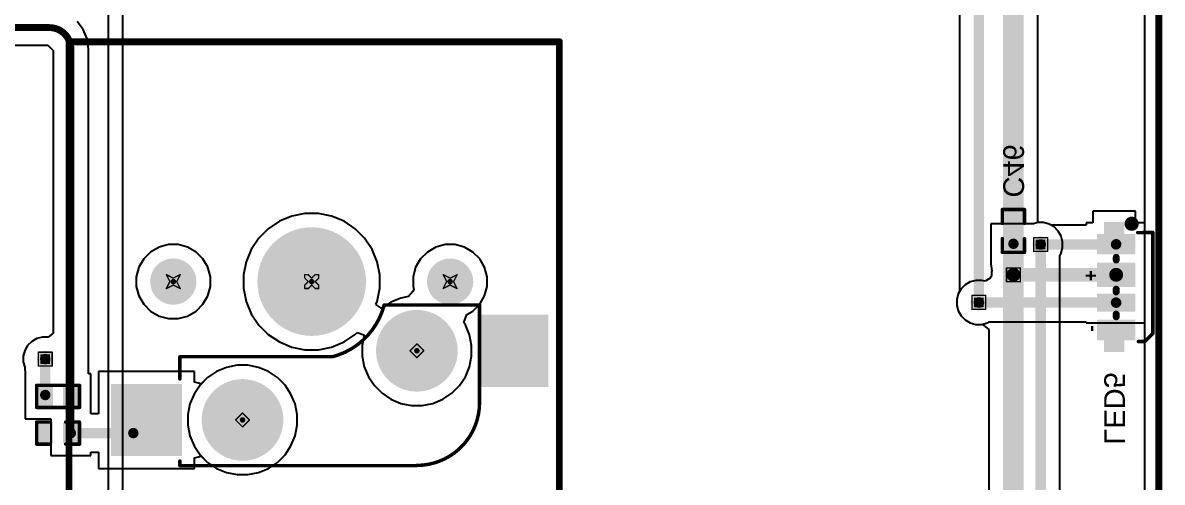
# Model space of a CAD drawing. Header units: inches. Extents: x 0 to 386, y 0 to 148.
# Drawn here: x 212.3 to 254.13, y 33.27 to 50.14 of the extents above; entities that cross this region are included whole.
import ezdxf

# ---------------------------------------------------------------- set-up
doc = ezdxf.new("R2010")
doc.units = ezdxf.units.IN
for name, color, linetype in [('Board outline', 216, 'Continuous'), ('Bottom Layer', 5, 'Continuous'), ('Bottom Overlay', 54, 'Continuous'), ('Bottom Paste', 16, 'Continuous'), ('Bottom Solder', 6, 'Continuous'), ('Drill Drawing', 1, 'Continuous'), ('Pad Holes', 156, 'Continuous'), ('Top Layer', 1, 'Continuous'), ('Top Overlay', 2, 'Continuous'), ('Top Solder', 216, 'Continuous'), ('Via Holes', 16, 'Continuous')]:
    doc.layers.add(name, color=color, linetype=linetype)
doc.styles.add('Arial', font='', dxfattribs={"height": 0.2})
doc.styles.add('Arial_Bold', font='', dxfattribs={"height": 0.2})
doc.styles.get('Arial').set_extended_font_data('Arial')
doc.styles.get('Arial_Bold').set_extended_font_data('Arial', bold=True)

# ---------------------------------------------------------------- blocks, each defined once
blk = doc.blocks.new('SK6812SIDE_A_B_2')
at = {"layer": 'Bottom Layer'}
for points in [[(-1.85, 0.638), (-1.3, 0.638), (-1.3, -0.562), (-1.85, -0.562)], [(-0.8, 0.638), (-0.1, 0.638), (-0.1, -0.562), (-0.8, -0.562)], [(0.35, 0.638), (0.8, 0.638), (0.8, -0.562), (0.35, -0.562)], [(1.85, -0.562), (1.3, -0.562), (1.3, 0.638), (1.85, 0.638)], [(-2.285, 0.237), (-1.835, 0.237), (-1.835, -0.313), (-2.285, -0.313)], [(2.285, -0.313), (1.835, -0.313), (1.835, 0.237), (2.285, 0.237)]]:
    blk.add_hatch(color=5, dxfattribs=at).paths.add_polyline_path(points)
at = {"layer": 'Bottom Paste'}
for points in [[(-1.85, 0.638), (-1.3, 0.638), (-1.3, -0.562), (-1.85, -0.562)], [(-0.8, 0.638), (-0.1, 0.638), (-0.1, -0.562), (-0.8, -0.562)], [(0.35, 0.638), (0.8, 0.638), (0.8, -0.562), (0.35, -0.562)], [(1.85, -0.562), (1.3, -0.562), (1.3, 0.638), (1.85, 0.638)], [(-2.285, 0.237), (-1.835, 0.237), (-1.835, -0.313), (-2.285, -0.313)], [(2.285, -0.313), (1.835, -0.313), (1.835, 0.237), (2.285, 0.237)]]:
    blk.add_hatch(color=16, dxfattribs=at).paths.add_polyline_path(points)
at = {"layer": 'Bottom Solder'}
for points in [[(-1.952, 0.739), (-1.198, 0.739), (-1.198, -0.664), (-1.952, -0.664)], [(-0.902, 0.739), (0.002, 0.739), (0.002, -0.664), (-0.902, -0.664)], [(0.248, 0.739), (0.902, 0.739), (0.902, -0.664), (0.248, -0.664)], [(1.952, -0.664), (1.198, -0.664), (1.198, 0.739), (1.952, 0.739)], [(-2.387, 0.339), (-1.733, 0.339), (-1.733, -0.414), (-2.387, -0.414)], [(2.387, -0.414), (1.733, -0.414), (1.733, 0.339), (2.387, 0.339)]]:
    blk.add_hatch(color=6, dxfattribs=at).paths.add_polyline_path(points)
at = {"layer": 'Bottom Overlay'}
for points, const_width in [([(1.704, 1.383), (-2.006, 1.383)], 0.127), ([(-2, 0.825), (-2.006, 1.383)], 0.127), ([(2, 1.088), (1.704, 1.383)], 0.127), ([(2, 0.85), (2, 1.092)], 0.127), ([(-0.994, 0.038), (-1.092, 0.038)], 0.254), ([(0.078, 0.038), (0.176, 0.038)], 0.254), ([(1.09, 0.038), (0.992, 0.038)], 0.254)]:
    blk.add_lwpolyline(points, dxfattribs=dict(at, const_width=const_width))
for points, const_width in [([(-2.038, 1.383, 1), (-1.975, 1.383, 1)], 0.0635), ([(-2.038, 1.383, 1), (-1.975, 1.383, 1)], 0.0635), ([(1.673, 1.383, 1), (1.736, 1.383, 1)], 0.0635), ([(1.673, 1.383, 1), (1.736, 1.383, 1)], 0.0635), ([(-2.193, 0.604, 1), (-2.46, 0.604, 1)], 0.254), ([(-2.032, 0.825, 1), (-1.968, 0.825, 1)], 0.0635), ([(1.968, 1.088, 1), (2.032, 1.088, 1)], 0.0635), ([(1.968, 0.85, 1), (2.032, 0.85, 1)], 0.0635), ([(1.968, 1.092, 1), (2.032, 1.092, 1)], 0.0635), ([(-2.524, 0.604, 1), (-2.397, 0.604, 1)], 0.127), ([(-2.256, 0.604, 1), (-2.129, 0.604, 1)], 0.127), ([(-1.156, 0.038, 1), (-1.029, 0.038, 1)], 0.127), ([(-1.057, 0.038, 1), (-0.93, 0.038, 1)], 0.127), ([(0.014, 0.038, 1), (0.141, 0.038, 1)], 0.127), ([(0.113, 0.038, 1), (0.24, 0.038, 1)], 0.127), ([(0.929, 0.038, 1), (1.056, 0.038, 1)], 0.127), ([(1.027, 0.038, 1), (1.154, 0.038, 1)], 0.127)]:
    blk.add_lwpolyline(points, format="xyb", close=True, dxfattribs=dict(at, const_width=const_width))
at = {"layer": 'Bottom Overlay', "style": 'Arial_Bold', "text_generation_flag": 2}
for s, p in [('+', (-0.624, -0.652)), ('-', (1.408, -0.652))]:
    blk.add_text(s, height=0.5, rotation=-180, dxfattribs=at).set_placement(p)
blk = doc.blocks.new('C___0402_B_3')
at = {"layer": 'Bottom Layer'}
for points in [[(-0.241, 0.318), (-0.241, -0.318), (-0.699, -0.318), (-0.699, 0.318)], [(0.699, 0.318), (0.699, -0.318), (0.241, -0.318), (0.241, 0.318)]]:
    blk.add_hatch(color=5, dxfattribs=at).paths.add_polyline_path(points)
at = {"layer": 'Bottom Paste'}
for points in [[(-0.241, 0.318), (-0.241, -0.318), (-0.699, -0.318), (-0.699, 0.318)], [(0.699, 0.318), (0.699, -0.318), (0.241, -0.318), (0.241, 0.318)]]:
    blk.add_hatch(color=16, dxfattribs=at).paths.add_polyline_path(points)
at = {"layer": 'Bottom Solder'}
for points in [[(-0.181, 0.377), (-0.181, -0.377), (-0.758, -0.377), (-0.758, 0.377)], [(0.758, 0.377), (0.758, -0.377), (0.181, -0.377), (0.181, 0.377)]]:
    blk.add_hatch(color=6, dxfattribs=at).paths.add_polyline_path(points)
at = {"layer": 'Bottom Overlay', "const_width": 0.127}
for points in [[(-0.787, 0.406), (-0.279, 0.406)], [(-0.787, -0.406), (-0.787, 0.406)], [(0.787, 0.406), (0.279, 0.406)], [(0.787, -0.406), (0.787, 0.406)], [(-0.279, -0.406), (-0.787, -0.406)], [(0.787, -0.406), (0.279, -0.406)]]:
    blk.add_lwpolyline(points, dxfattribs=at)
at = {"layer": 'Bottom Overlay', "const_width": 0.0635}
for points in [[(-0.819, 0.406, 1), (-0.756, 0.406, 1)], [(-0.819, 0.406, 1), (-0.756, 0.406, 1)], [(-0.311, 0.406, 1), (-0.248, 0.406, 1)], [(0.248, 0.406, 1), (0.311, 0.406, 1)], [(0.756, 0.406, 1), (0.819, 0.406, 1)], [(0.756, 0.406, 1), (0.819, 0.406, 1)], [(-0.819, -0.406, 1), (-0.756, -0.406, 1)], [(-0.819, -0.406, 1), (-0.756, -0.406, 1)], [(-0.311, -0.406, 1), (-0.248, -0.406, 1)], [(0.248, -0.406, 1), (0.311, -0.406, 1)], [(0.756, -0.406, 1), (0.819, -0.406, 1)], [(0.756, -0.406, 1), (0.819, -0.406, 1)]]:
    blk.add_lwpolyline(points, format="xyb", close=True, dxfattribs=at)
blk = doc.blocks.new('CPG151101S11_16_B_31')
at = {"layer": 'Bottom Layer'}
for points in [[(5.475, 3.815), (7.975, 3.815), (7.975, 1.265), (5.475, 1.265)], [(-7.975, 1.275), (-5.475, 1.275), (-5.475, -1.275), (-7.975, -1.275)]]:
    blk.add_hatch(color=5, dxfattribs=at).paths.add_polyline_path(points)
at = {"layer": 'Bottom Paste'}
for points in [[(5.475, 3.815), (7.975, 3.815), (7.975, 1.265), (5.475, 1.265)], [(-7.975, 1.275), (-5.475, 1.275), (-5.475, -1.275), (-7.975, -1.275)]]:
    blk.add_hatch(color=16, dxfattribs=at).paths.add_polyline_path(points)
at = {"layer": 'Bottom Solder'}
for points in [[(5.425, 3.865), (8.025, 3.865), (8.025, 1.215), (5.425, 1.215)], [(-8.025, 1.325), (-5.425, 1.325), (-5.425, -1.325), (-8.025, -1.325)]]:
    blk.add_hatch(color=6, dxfattribs=at).paths.add_polyline_path(points)
h = blk.add_hatch(color=6, dxfattribs=at)
edge = h.paths.add_edge_path()
edge.add_arc((3.2, 2.54), 0.102, 0, 360)
h = blk.add_hatch(color=6, dxfattribs=at)
edge = h.paths.add_edge_path()
edge.add_arc((-3.2, 0), 0.102, 0, 360)
h = blk.add_hatch(color=6, dxfattribs=at)
edge = h.paths.add_edge_path()
edge.add_arc((-4.42, -2.54), 0.102, 0, 360)
h = blk.add_hatch(color=6, dxfattribs=at)
edge = h.paths.add_edge_path()
edge.add_arc((0.66, -2.54), 0.102, 0, 360)
h = blk.add_hatch(color=6, dxfattribs=at)
edge = h.paths.add_edge_path()
edge.add_arc((5.74, -2.54), 0.102, 0, 360)
at = {"layer": 'Pad Holes'}
h = blk.add_hatch(color=7, dxfattribs=at)
edge = h.paths.add_edge_path()
edge.add_arc((3.2, 2.54), 1.5, 0, 360)
h = blk.add_hatch(color=7, dxfattribs=at)
edge = h.paths.add_edge_path()
edge.add_arc((-3.2, 0), 1.5, 0, 360)
h = blk.add_hatch(color=7, dxfattribs=at)
edge = h.paths.add_edge_path()
edge.add_arc((0.66, -2.54), 1.994, 0, 360)
h = blk.add_hatch(color=7, dxfattribs=at)
edge = h.paths.add_edge_path()
edge.add_arc((-4.42, -2.54), 0.851, 0, 360)
h = blk.add_hatch(color=7, dxfattribs=at)
edge = h.paths.add_edge_path()
edge.add_arc((5.74, -2.54), 0.851, 0, 360)
at = {"layer": 'Top Solder'}
h = blk.add_hatch(color=216, dxfattribs=at)
edge = h.paths.add_edge_path()
edge.add_arc((3.2, 2.54), 0.102, 0, 360)
h = blk.add_hatch(color=216, dxfattribs=at)
edge = h.paths.add_edge_path()
edge.add_arc((-3.2, 0), 0.102, 0, 360)
h = blk.add_hatch(color=216, dxfattribs=at)
edge = h.paths.add_edge_path()
edge.add_arc((-4.42, -2.54), 0.102, 0, 360)
h = blk.add_hatch(color=216, dxfattribs=at)
edge = h.paths.add_edge_path()
edge.add_arc((0.66, -2.54), 0.102, 0, 360)
h = blk.add_hatch(color=216, dxfattribs=at)
edge = h.paths.add_edge_path()
edge.add_arc((5.74, -2.54), 0.102, 0, 360)
at = {"layer": 'Bottom Overlay', "const_width": 0.127}
for points in [[(-5.5, 1.906, -0.414214), (-3.196, 4.21)], [(5.5, 4.22, -0.414214), (5.49, 4.21)], [(-2, -1.68, -0.271686), (-0.1, 0.22)]]:
    blk.add_lwpolyline(points, format="xyb", dxfattribs=at)
at = {"layer": 'Bottom Overlay', "const_width": 0.0635}
for points in [[(-3.228, 4.21, 1), (-3.165, 4.21, 1)], [(-3.218, 4.22, 1), (-3.155, 4.22, 1)], [(5.458, 4.21, 1), (5.522, 4.21, 1)], [(5.468, 4.22, 1), (5.532, 4.22, 1)], [(5.468, 4.22, 1), (5.532, 4.22, 1)], [(5.468, 4.22, 1), (5.532, 4.22, 1)], [(5.468, 4.046, 1), (5.532, 4.046, 1)], [(-5.532, 1.906, 1), (-5.468, 1.906, 1)], [(-5.532, 1.906, 1), (-5.468, 1.906, 1)], [(5.468, 1.034, 1), (5.532, 1.034, 1)], [(5.468, 0.47, 1), (5.532, 0.47, 1)], [(5.468, 0.47, 1), (5.532, 0.47, 1)], [(5.468, 0.47, 1), (5.532, 0.47, 1)], [(5.468, 0.47, 1), (5.532, 0.47, 1)], [(-0.132, 0.22, 1), (-0.068, 0.22, 1)], [(-0.132, 0.22, 1), (-0.068, 0.22, 1)], [(0.118, 0.22, 1), (0.182, 0.22, 1)], [(0.118, 0.22, 1), (0.182, 0.22, 1)], [(1.158, 0.22, 1), (1.222, 0.22, 1)], [(1.158, 0.22, 1), (1.222, 0.22, 1)], [(5.468, 0.22, 1), (5.532, 0.22, 1)], [(5.468, 0.22, 1), (5.532, 0.22, 1)], [(-5.532, -1.506, 1), (-5.468, -1.506, 1)], [(-5.532, -1.506, 1), (-5.468, -1.506, 1)], [(-5.532, -1.68, 1), (-5.468, -1.68, 1)], [(-5.532, -1.68, 1), (-5.468, -1.68, 1)], [(-2.032, -1.68, 1), (-1.968, -1.68, 1)], [(-2.032, -1.68, 1), (-1.968, -1.68, 1)]]:
    blk.add_lwpolyline(points, format="xyb", close=True, dxfattribs=at)
at = {"layer": 'Bottom Overlay', "const_width": 0.127}
for points in [[(5.5, 4.22), (-3.186, 4.22)], [(5.5, 4.22), (5.5, 4.046)], [(-5.5, 1.906), (-5.5, -1.506)], [(5.5, 1.034), (5.5, 0.47)], [(5.5, 0.47), (5.5, 0.47)], [(5.5, 0.47), (5.5, 0.22)], [(0.15, 0.22), (-0.1, 0.22)], [(1.19, 0.22), (0.15, 0.22)], [(5.5, 0.22), (1.19, 0.22)], [(-5.5, -1.506), (-5.5, -1.68)], [(-2, -1.68), (-5.5, -1.68)]]:
    blk.add_lwpolyline(points, dxfattribs=at)
blk = doc.blocks.new('R___0402_B_42')
at = {"layer": 'Bottom Layer'}
for points in [[(-0.241, 0.317), (-0.241, -0.318), (-0.699, -0.318), (-0.699, 0.317)], [(0.699, 0.317), (0.699, -0.318), (0.241, -0.318), (0.241, 0.317)]]:
    blk.add_hatch(color=5, dxfattribs=at).paths.add_polyline_path(points)
at = {"layer": 'Bottom Paste'}
for points in [[(-0.241, 0.317), (-0.241, -0.318), (-0.699, -0.318), (-0.699, 0.317)], [(0.699, 0.317), (0.699, -0.318), (0.241, -0.318), (0.241, 0.317)]]:
    blk.add_hatch(color=16, dxfattribs=at).paths.add_polyline_path(points)
at = {"layer": 'Bottom Solder'}
for points in [[(-0.186, 0.373), (-0.186, -0.373), (-0.754, -0.373), (-0.754, 0.373)], [(0.754, 0.373), (0.754, -0.373), (0.186, -0.373), (0.186, 0.373)]]:
    blk.add_hatch(color=6, dxfattribs=at).paths.add_polyline_path(points)
at = {"layer": 'Bottom Overlay'}
for points, const_width in [([(-0.787, 0.406), (0.787, 0.406)], 0.127), ([(-0.787, -0.406), (-0.787, 0.406)], 0.127), ([(-0.813, 0.432), (0.813, 0.432)], 0.00323), ([(0.787, -0.406), (0.787, 0.406)], 0.127), ([(-0.787, -0.406), (0.787, -0.406)], 0.127)]:
    blk.add_lwpolyline(points, dxfattribs=dict(at, const_width=const_width))
for points, const_width in [([(-0.819, 0.406, 1), (-0.756, 0.406, 1)], 0.0635), ([(-0.819, 0.406, 1), (-0.756, 0.406, 1)], 0.0635), ([(-0.814, 0.432, 1), (-0.812, 0.432, 1)], 0.00161), ([(0.756, 0.406, 1), (0.819, 0.406, 1)], 0.0635), ([(0.756, 0.406, 1), (0.819, 0.406, 1)], 0.0635), ([(0.812, 0.432, 1), (0.814, 0.432, 1)], 0.00161), ([(-0.819, -0.406, 1), (-0.756, -0.406, 1)], 0.0635), ([(-0.819, -0.406, 1), (-0.756, -0.406, 1)], 0.0635), ([(0.756, -0.406, 1), (0.819, -0.406, 1)], 0.0635), ([(0.756, -0.406, 1), (0.819, -0.406, 1)], 0.0635)]:
    blk.add_lwpolyline(points, format="xyb", close=True, dxfattribs=dict(at, const_width=const_width))
blk = doc.blocks.new('____0402_B_84')
at = {"layer": 'Bottom Layer'}
for points in [[(-0.241, 0.317), (-0.241, -0.318), (-0.699, -0.318), (-0.699, 0.317)], [(0.699, 0.317), (0.699, -0.318), (0.241, -0.318), (0.241, 0.317)]]:
    blk.add_hatch(color=5, dxfattribs=at).paths.add_polyline_path(points)
at = {"layer": 'Bottom Paste'}
for points in [[(-0.241, 0.317), (-0.241, -0.318), (-0.699, -0.318), (-0.699, 0.317)], [(0.699, 0.317), (0.699, -0.318), (0.241, -0.318), (0.241, 0.317)]]:
    blk.add_hatch(color=16, dxfattribs=at).paths.add_polyline_path(points)
at = {"layer": 'Bottom Solder'}
for points in [[(-0.181, 0.377), (-0.181, -0.377), (-0.758, -0.377), (-0.758, 0.377)], [(0.758, 0.377), (0.758, -0.377), (0.181, -0.377), (0.181, 0.377)]]:
    blk.add_hatch(color=6, dxfattribs=at).paths.add_polyline_path(points)
at = {"layer": 'Bottom Overlay', "const_width": 0.127}
for points in [[(-0.787, 0.406), (-0.279, 0.406)], [(-0.787, -0.406), (-0.787, 0.406)], [(0.279, 0.406), (0.787, 0.406)], [(0.787, -0.406), (0.787, 0.406)], [(-0.787, -0.406), (-0.279, -0.406)], [(0.279, -0.406), (0.787, -0.406)]]:
    blk.add_lwpolyline(points, dxfattribs=at)
at = {"layer": 'Bottom Overlay', "const_width": 0.0635}
for points in [[(-0.819, 0.406, 1), (-0.756, 0.406, 1)], [(-0.819, 0.406, 1), (-0.756, 0.406, 1)], [(-0.311, 0.406, 1), (-0.248, 0.406, 1)], [(0.248, 0.406, 1), (0.311, 0.406, 1)], [(0.756, 0.406, 1), (0.819, 0.406, 1)], [(0.756, 0.406, 1), (0.819, 0.406, 1)], [(-0.819, -0.406, 1), (-0.756, -0.406, 1)], [(-0.819, -0.406, 1), (-0.756, -0.406, 1)], [(-0.311, -0.406, 1), (-0.248, -0.406, 1)], [(0.248, -0.406, 1), (0.311, -0.406, 1)], [(0.756, -0.406, 1), (0.819, -0.406, 1)], [(0.756, -0.406, 1), (0.819, -0.406, 1)]]:
    blk.add_lwpolyline(points, format="xyb", close=True, dxfattribs=at)

msp = doc.modelspace()

# ---------------------------------------------------------------- hatches: boundary and pattern name
at = {"layer": 'Bottom Layer'}
h = msp.add_hatch(color=5, dxfattribs=at)
edge = h.paths.add_edge_path()
edge.add_arc((249.665, 42.001), 0.3, 0, 360)
h = msp.add_hatch(color=5, dxfattribs=at)
edge = h.paths.add_edge_path()
edge.add_arc((248.666, 40.889), 0.3, 0, 360)
h = msp.add_hatch(color=5, dxfattribs=at)
edge = h.paths.add_edge_path()
edge.add_arc((247.396, 39.878), 0.3, 0, 360)
h = msp.add_hatch(color=5, dxfattribs=at)
edge = h.paths.add_edge_path()
edge.add_arc((213.13, 37.795), 0.3, 0, 360)
at = {"layer": 'Top Layer'}
h = msp.add_hatch(color=1, dxfattribs=at)
edge = h.paths.add_edge_path()
edge.add_arc((249.665, 42.001), 0.3, 0, 360)
h = msp.add_hatch(color=1, dxfattribs=at)
edge = h.paths.add_edge_path()
edge.add_arc((248.666, 40.889), 0.3, 0, 360)
h = msp.add_hatch(color=1, dxfattribs=at)
edge = h.paths.add_edge_path()
edge.add_arc((247.396, 39.878), 0.3, 0, 360)
h = msp.add_hatch(color=1, dxfattribs=at)
edge = h.paths.add_edge_path()
edge.add_arc((213.13, 37.795), 0.3, 0, 360)
at = {"layer": 'Via Holes'}
h = msp.add_hatch(color=7, dxfattribs=at)
edge = h.paths.add_edge_path()
edge.add_arc((249.665, 42.001), 0.15, 0, 360)
h = msp.add_hatch(color=7, dxfattribs=at)
edge = h.paths.add_edge_path()
edge.add_arc((248.666, 40.889), 0.15, 0, 360)
h = msp.add_hatch(color=7, dxfattribs=at)
edge = h.paths.add_edge_path()
edge.add_arc((247.396, 39.878), 0.15, 0, 360)
h = msp.add_hatch(color=7, dxfattribs=at)
edge = h.paths.add_edge_path()
edge.add_arc((213.13, 37.795), 0.15, 0, 360)

# ---------------------------------------------------------------- linework, layer by layer
at = {"layer": 'Board outline', "const_width": 0.254}
msp.add_lwpolyline([(254, 2.997), (254, 78.283)], dxfattribs=at)
at = {"layer": 'Bottom Layer'}
for p, q in [((253.482, 76.216), (253.482, 42.797)), ((214.525, 49.898), (214.297, 50.195)), ((214.669, 49.552), (214.525, 49.898)), ((214.717, 49.183), (214.669, 49.552)), ((174.734, 49.32), (213.225, 49.32)), ((213.225, 49.32), (213.23, 49.317)), ((213.23, 49.317), (213.419, 49.127)), ((213.419, 49.127), (213.423, 49.123)), ((213.423, 49.123), (213.423, 38.746)), ((214.718, 49.18), (214.717, 49.183)), ((214.718, 37.249), (214.718, 49.18)), ((222.663, 43.142), (222.18, 43.046)), ((223.156, 43.142), (222.663, 43.142)), ((223.64, 43.046), (223.156, 43.142)), ((253.146, 43.232), (251.58, 43.232)), ((251.58, 43.232), (251.58, 42.797)), ((253.146, 42.797), (253.146, 43.232)), ((221.725, 42.857), (221.315, 42.583)), ((222.18, 43.046), (221.725, 42.857)), ((224.095, 42.857), (223.64, 43.046)), ((224.505, 42.583), (224.095, 42.857)), ((249.399, 42.766), (247.84, 42.766)), ((247.84, 42.766), (247.84, 41.293)), ((249.559, 42.809), (249.399, 42.766)), ((249.771, 42.809), (249.559, 42.809)), ((249.977, 42.753), (249.771, 42.809)), ((250.049, 42.712), (249.977, 42.753)), ((251.33, 42.712), (250.049, 42.712)), ((251.58, 42.797), (251.33, 42.797)), ((251.33, 42.797), (251.33, 42.712)), ((253.482, 42.797), (253.146, 42.797)), ((221.315, 42.583), (220.967, 42.235)), ((224.853, 42.235), (224.505, 42.583)), ((217.305, 41.906), (216.996, 41.727)), ((217.651, 41.999), (217.305, 41.906)), ((218.009, 41.999), (217.651, 41.999)), ((218.354, 41.906), (218.009, 41.999)), ((218.664, 41.727), (218.354, 41.906)), ((220.693, 41.825), (220.504, 41.37)), ((220.967, 42.235), (220.693, 41.825)), ((225.127, 41.825), (224.853, 42.235)), ((225.316, 41.37), (225.127, 41.825)), ((227.465, 41.906), (227.156, 41.727)), ((227.811, 41.999), (227.465, 41.906)), ((228.169, 41.999), (227.811, 41.999)), ((228.514, 41.906), (228.169, 41.999)), ((228.824, 41.727), (228.514, 41.906)), ((216.743, 41.474), (216.564, 41.165)), ((216.996, 41.727), (216.743, 41.474)), ((218.917, 41.474), (218.664, 41.727)), ((219.096, 41.165), (218.917, 41.474)), ((226.903, 41.474), (226.724, 41.165)), ((227.156, 41.727), (226.903, 41.474)), ((229.077, 41.474), (228.824, 41.727)), ((229.256, 41.165), (229.077, 41.474)), ((216.564, 41.165), (216.471, 40.819)), ((219.189, 40.819), (219.096, 41.165)), ((220.504, 41.37), (220.408, 40.886)), ((225.412, 40.886), (225.316, 41.37)), ((226.724, 41.165), (226.631, 40.819)), ((229.349, 40.819), (229.256, 41.165)), ((247.84, 41.293), (247.84, 41.293)), ((247.84, 41.293), (247.87, 41.039)), ((247.87, 41.039), (247.858, 40.996)), ((247.858, 40.996), (247.858, 40.838)), ((216.471, 40.819), (216.471, 40.461)), ((219.189, 40.461), (219.189, 40.819)), ((220.408, 40.886), (220.408, 40.394)), ((225.412, 40.394), (225.412, 40.886)), ((226.631, 40.819), (226.631, 40.461)), ((229.349, 40.461), (229.349, 40.819)), ((247.084, 40.631), (246.9, 40.525)), ((247.29, 40.686), (247.084, 40.631)), ((247.502, 40.686), (247.29, 40.686)), ((247.63, 40.652), (247.502, 40.686)), ((247.756, 40.724), (247.63, 40.652)), ((247.808, 40.769), (247.756, 40.724)), ((247.858, 40.838), (247.808, 40.769)), ((216.471, 40.461), (216.564, 40.115)), ((219.096, 40.115), (219.189, 40.461)), ((220.408, 40.394), (220.504, 39.91)), ((225.316, 39.91), (225.412, 40.394)), ((226.632, 40.287), (226.468, 40.087)), ((226.631, 40.461), (226.658, 40.362)), ((226.658, 40.362), (226.632, 40.287)), ((229.256, 40.115), (229.349, 40.461)), ((246.643, 40.19), (246.588, 39.984)), ((246.749, 40.374), (246.643, 40.19)), ((246.9, 40.525), (246.749, 40.374)), ((216.564, 40.115), (216.743, 39.806)), ((216.743, 39.806), (216.996, 39.553)), ((218.664, 39.553), (218.917, 39.806)), ((218.917, 39.806), (219.096, 40.115)), ((220.504, 39.91), (220.693, 39.455)), ((225.269, 39.799), (225.316, 39.91)), ((225.485, 39.655), (225.269, 39.799)), ((225.819, 39.879), (225.49, 39.66)), ((226.184, 40.031), (225.819, 39.879)), ((226.468, 40.087), (226.184, 40.031)), ((228.824, 39.553), (229.077, 39.806)), ((229.077, 39.806), (229.256, 40.115)), ((246.588, 39.984), (246.588, 39.772)), ((246.588, 39.772), (246.643, 39.566)), ((216.996, 39.553), (217.305, 39.374)), ((217.305, 39.374), (217.651, 39.281)), ((218.009, 39.281), (218.354, 39.374)), ((218.354, 39.374), (218.664, 39.553)), ((220.693, 39.455), (220.967, 39.045)), ((225.49, 39.66), (225.485, 39.655)), ((228.494, 39.134), (228.604, 39.426)), ((228.604, 39.426), (228.824, 39.553)), ((246.643, 39.566), (246.749, 39.382)), ((246.749, 39.382), (246.9, 39.231)), ((217.651, 39.281), (218.009, 39.281)), ((220.967, 39.045), (221.315, 38.697)), ((228.549, 39.051), (228.494, 39.134)), ((228.701, 38.686), (228.549, 39.051)), ((246.9, 39.231), (247.084, 39.125)), ((247.084, 39.125), (247.29, 39.07)), ((247.29, 39.07), (247.502, 39.07)), ((247.502, 39.07), (247.708, 39.125)), ((247.708, 39.125), (247.78, 39.167)), ((247.78, 39.167), (251.33, 39.167)), ((251.33, 39.167), (251.33, 39.131)), ((251.33, 39.131), (253.482, 39.131)), ((253.482, 39.131), (253.482, 5.064)), ((212.819, 38.548), (212.634, 38.442)), ((213.024, 38.603), (212.819, 38.548)), ((213.237, 38.603), (213.024, 38.603)), ((213.423, 38.746), (213.237, 38.603)), ((221.315, 38.697), (221.725, 38.423)), ((224.095, 38.423), (224.505, 38.697)), ((224.505, 38.697), (224.582, 38.774)), ((224.582, 38.774), (224.819, 38.69)), ((224.835, 38.668), (224.762, 38.298)), ((224.819, 38.69), (224.835, 38.668)), ((228.778, 38.298), (228.701, 38.686)), ((212.377, 38.107), (212.322, 37.902)), ((212.484, 38.291), (212.377, 38.107)), ((212.634, 38.442), (212.484, 38.291)), ((221.725, 38.423), (222.18, 38.234)), ((222.18, 38.234), (222.663, 38.138)), ((222.663, 38.138), (223.156, 38.138)), ((223.156, 38.138), (223.64, 38.234)), ((223.64, 38.234), (224.095, 38.423)), ((224.762, 38.298), (224.762, 37.902)), ((228.778, 37.902), (228.778, 38.298)), ((212.322, 37.902), (212.322, 37.689)), ((212.322, 37.689), (212.374, 37.495)), ((224.762, 37.902), (224.839, 37.514)), ((228.701, 37.514), (228.778, 37.902)), ((212.374, 37.495), (212.394, 37.249)), ((212.394, 37.249), (212.394, 37.249)), ((212.394, 37.249), (212.394, 37.249)), ((212.394, 37.249), (212.394, 35.598)), ((214.807, 37.249), (214.718, 37.249)), ((214.807, 35.782), (214.807, 37.249)), ((218.603, 37.343), (215.087, 37.343)), ((215.087, 37.343), (215.087, 35.782)), ((218.603, 36.953), (218.603, 37.343)), ((219.419, 37.339), (219.09, 37.12)), ((219.784, 37.491), (219.419, 37.339)), ((220.172, 37.568), (219.784, 37.491)), ((220.568, 37.568), (220.172, 37.568)), ((220.956, 37.491), (220.568, 37.568)), ((221.321, 37.339), (220.956, 37.491)), ((221.65, 37.12), (221.321, 37.339)), ((224.839, 37.514), (224.99, 37.149)), ((228.549, 37.149), (228.701, 37.514)), ((218.857, 36.887), (218.603, 36.953)), ((219.09, 37.12), (218.857, 36.887)), ((221.93, 36.84), (221.65, 37.12)), ((222.149, 36.511), (221.93, 36.84)), ((224.99, 37.149), (225.21, 36.82)), ((225.21, 36.82), (225.49, 36.54)), ((228.05, 36.54), (228.329, 36.82)), ((228.329, 36.82), (228.549, 37.149)), ((222.301, 36.146), (222.149, 36.511)), ((225.49, 36.54), (225.819, 36.321)), ((227.721, 36.321), (228.05, 36.54)), ((222.378, 35.758), (222.301, 36.146)), ((225.819, 36.321), (226.184, 36.169)), ((226.184, 36.169), (226.572, 36.092)), ((226.572, 36.092), (226.967, 36.092)), ((226.967, 36.092), (227.355, 36.169)), ((227.355, 36.169), (227.721, 36.321)), ((212.394, 35.598), (213.334, 35.598)), ((213.334, 35.598), (213.334, 34.252)), ((215.087, 35.782), (214.807, 35.782)), ((222.378, 35.362), (222.378, 35.758)), ((222.301, 34.974), (222.378, 35.362)), ((222.149, 34.609), (222.301, 34.974)), ((214.807, 34.252), (214.807, 34.373)), ((214.807, 34.373), (215.087, 34.373)), ((215.087, 34.373), (215.087, 33.777)), ((221.93, 34.28), (222.149, 34.609)), ((213.334, 34.252), (214.807, 34.252)), ((218.603, 34.167), (218.857, 34.233)), ((218.603, 33.777), (218.603, 34.167)), ((218.857, 34.233), (219.09, 34)), ((219.09, 34), (219.419, 33.781)), ((221.321, 33.781), (221.65, 34)), ((221.65, 34), (221.93, 34.28)), ((215.087, 33.777), (218.603, 33.777)), ((219.419, 33.781), (219.784, 33.629)), ((219.784, 33.629), (220.172, 33.552)), ((220.172, 33.552), (220.568, 33.552)), ((220.568, 33.552), (220.956, 33.629)), ((220.956, 33.629), (221.321, 33.781))]:
    msp.add_line(p, q, dxfattribs=at)
for points, const_width in [([(123.354, 49.967), (213.283, 49.967)], 0.254), ([(214.07, 36.424), (214.07, 49.18)], 0.254), ([(248.666, 40.889), (248.666, 42.029)], 0.381), ([(249.665, 42.001), (249.672, 42.007)], 0.381), ([(249.672, 42.007), (252.431, 42.007)], 0.381), ([(252.431, 42.007), (252.438, 42.014)], 0.381), ([(248.666, 40.889), (252.437, 40.889)], 0.508), ([(247.396, 39.878), (247.403, 39.871)], 0.381), ([(247.403, 39.871), (252.431, 39.871)], 0.381), ([(252.431, 39.871), (252.438, 39.864)], 0.381), ([(213.13, 36.476), (213.13, 37.795)], 0.381), ([(214.07, 35.077), (214.07, 36.424)], 0.254), ([(214.07, 35.077), (216.362, 35.077)], 0.381)]:
    msp.add_lwpolyline(points, dxfattribs=dict(at, const_width=const_width))
for points, const_width in [([(213.22, 49.967, 1), (213.347, 49.967, 1)], 0.127), ([(213.22, 49.967, 1), (213.347, 49.967, 1)], 0.127), ([(214.007, 49.18, 1), (214.134, 49.18, 1)], 0.127), ([(214.007, 49.18, 1), (214.134, 49.18, 1)], 0.127), ([(248.571, 42.029, 1), (248.761, 42.029, 1)], 0.191), ([(249.57, 42.001, 1), (249.76, 42.001, 1)], 0.191), ([(249.577, 42.007, 1), (249.767, 42.007, 1)], 0.191), ([(249.577, 42.007, 1), (249.767, 42.007, 1)], 0.191), ([(252.336, 42.007, 1), (252.526, 42.007, 1)], 0.191), ([(252.336, 42.007, 1), (252.526, 42.007, 1)], 0.191), ([(252.343, 42.014, 1), (252.533, 42.014, 1)], 0.191), ([(248.539, 40.889, 1), (248.793, 40.889, 1)], 0.254), ([(248.571, 40.889, 1), (248.761, 40.889, 1)], 0.191), ([(252.31, 40.889, 1), (252.564, 40.889, 1)], 0.254), ([(247.301, 39.878, 1), (247.491, 39.878, 1)], 0.191), ([(247.308, 39.871, 1), (247.498, 39.871, 1)], 0.191), ([(247.308, 39.871, 1), (247.498, 39.871, 1)], 0.191), ([(252.336, 39.871, 1), (252.526, 39.871, 1)], 0.191), ([(252.336, 39.871, 1), (252.526, 39.871, 1)], 0.191), ([(252.343, 39.864, 1), (252.533, 39.864, 1)], 0.191), ([(213.035, 37.795, 1), (213.226, 37.795, 1)], 0.191), ([(213.035, 36.476, 1), (213.226, 36.476, 1)], 0.191), ([(214.007, 36.424, 1), (214.134, 36.424, 1)], 0.127), ([(214.007, 36.424, 1), (214.134, 36.424, 1)], 0.127), ([(213.975, 35.077, 1), (214.165, 35.077, 1)], 0.191), ([(214.007, 35.077, 1), (214.134, 35.077, 1)], 0.127), ([(216.267, 35.077, 1), (216.457, 35.077, 1)], 0.191)]:
    msp.add_lwpolyline(points, format="xyb", close=True, dxfattribs=dict(at, const_width=const_width))
at = {"layer": 'Bottom Layer', "const_width": 0.254}
msp.add_lwpolyline([(213.283, 49.967, -0.414214), (214.07, 49.18)], format="xyb", dxfattribs=at)
at = {"layer": 'Drill Drawing', "const_width": 0.0508}
for points in [[(249.411, 42.255), (249.919, 42.255)], [(249.411, 41.747), (249.411, 42.255)], [(249.919, 41.747), (249.919, 42.255)], [(249.513, 42.153), (249.817, 42.153)], [(249.513, 41.848), (249.513, 42.153)], [(249.513, 41.848), (249.817, 41.848)], [(249.817, 41.848), (249.817, 42.153)], [(249.411, 41.747), (249.919, 41.747)], [(248.412, 41.143), (248.92, 41.143)], [(248.412, 40.635), (248.412, 41.143)], [(248.514, 41.042), (248.818, 41.042)], [(248.514, 40.737), (248.514, 41.042)], [(248.818, 40.737), (248.818, 41.042)], [(248.92, 40.635), (248.92, 41.143)], [(217.576, 40.894), (217.83, 40.767)], [(217.576, 40.894), (217.703, 40.64)], [(217.576, 40.386), (217.703, 40.64)], [(217.83, 40.767), (218.084, 40.894)], [(217.957, 40.64), (218.084, 40.894)], [(217.957, 40.64), (218.084, 40.386)], [(222.656, 40.767), (222.656, 40.894)], [(222.656, 40.894), (222.783, 40.894)], [(222.656, 40.767), (222.783, 40.64)], [(222.656, 40.513), (222.783, 40.64)], [(222.783, 40.894), (222.91, 40.767)], [(222.91, 40.767), (223.037, 40.894)], [(223.037, 40.894), (223.164, 40.894)], [(223.037, 40.64), (223.164, 40.767)], [(223.037, 40.64), (223.164, 40.513)], [(223.164, 40.767), (223.164, 40.894)], [(227.736, 40.894), (227.99, 40.767)], [(227.736, 40.894), (227.863, 40.64)], [(227.736, 40.386), (227.863, 40.64)], [(227.99, 40.767), (228.244, 40.894)], [(228.117, 40.64), (228.244, 40.894)], [(228.117, 40.64), (228.244, 40.386)], [(248.412, 40.635), (248.92, 40.635)], [(248.514, 40.737), (248.818, 40.737)], [(217.576, 40.386), (217.83, 40.513)], [(217.83, 40.513), (218.084, 40.386)], [(222.656, 40.386), (222.656, 40.513)], [(222.656, 40.386), (222.783, 40.386)], [(222.783, 40.386), (222.91, 40.513)], [(222.91, 40.513), (223.037, 40.386)], [(223.037, 40.386), (223.164, 40.386)], [(223.164, 40.386), (223.164, 40.513)], [(227.736, 40.386), (227.99, 40.513)], [(227.99, 40.513), (228.244, 40.386)], [(247.142, 40.132), (247.65, 40.132)], [(247.142, 39.624), (247.142, 40.132)], [(247.65, 39.624), (247.65, 40.132)], [(247.244, 40.03), (247.548, 40.03)], [(247.244, 39.726), (247.244, 40.03)], [(247.244, 39.726), (247.548, 39.726)], [(247.548, 39.726), (247.548, 40.03)], [(247.142, 39.624), (247.65, 39.624)], [(212.876, 38.049), (213.384, 38.049)], [(212.876, 37.541), (212.876, 38.049)], [(213.384, 37.541), (213.384, 38.049)], [(226.516, 38.1), (226.77, 38.354)], [(226.516, 38.1), (226.77, 37.846)], [(226.77, 38.354), (227.024, 38.1)], [(226.77, 37.846), (227.024, 38.1)], [(212.978, 37.948), (213.283, 37.948)], [(212.978, 37.643), (212.978, 37.948)], [(212.978, 37.643), (213.283, 37.643)], [(213.283, 37.643), (213.283, 37.948)], [(212.876, 37.541), (213.384, 37.541)], [(220.116, 35.56), (220.37, 35.814)], [(220.116, 35.56), (220.37, 35.306)], [(220.37, 35.814), (220.624, 35.56)], [(220.37, 35.306), (220.624, 35.56)]]:
    msp.add_lwpolyline(points, dxfattribs=at)
at = {"layer": 'Drill Drawing', "const_width": 0.0254}
for points in [[(249.398, 42.255, 1), (249.424, 42.255, 1)], [(249.398, 42.255, 1), (249.424, 42.255, 1)], [(249.906, 42.255, 1), (249.932, 42.255, 1)], [(249.906, 42.255, 1), (249.932, 42.255, 1)], [(249.5, 42.153, 1), (249.525, 42.153, 1)], [(249.5, 42.153, 1), (249.525, 42.153, 1)], [(249.5, 41.848, 1), (249.525, 41.848, 1)], [(249.5, 41.848, 1), (249.525, 41.848, 1)], [(249.805, 42.153, 1), (249.83, 42.153, 1)], [(249.805, 42.153, 1), (249.83, 42.153, 1)], [(249.805, 41.848, 1), (249.83, 41.848, 1)], [(249.805, 41.848, 1), (249.83, 41.848, 1)], [(249.398, 41.747, 1), (249.424, 41.747, 1)], [(249.398, 41.747, 1), (249.424, 41.747, 1)], [(249.906, 41.747, 1), (249.932, 41.747, 1)], [(249.906, 41.747, 1), (249.932, 41.747, 1)], [(248.399, 41.143, 1), (248.425, 41.143, 1)], [(248.399, 41.143, 1), (248.425, 41.143, 1)], [(248.501, 41.042, 1), (248.526, 41.042, 1)], [(248.501, 41.042, 1), (248.526, 41.042, 1)], [(248.806, 41.042, 1), (248.831, 41.042, 1)], [(248.806, 41.042, 1), (248.831, 41.042, 1)], [(248.907, 41.143, 1), (248.933, 41.143, 1)], [(248.907, 41.143, 1), (248.933, 41.143, 1)], [(217.563, 40.894, 1), (217.589, 40.894, 1)], [(217.563, 40.894, 1), (217.589, 40.894, 1)], [(217.69, 40.64, 1), (217.716, 40.64, 1)], [(217.69, 40.64, 1), (217.716, 40.64, 1)], [(217.817, 40.767, 1), (217.843, 40.767, 1)], [(217.817, 40.767, 1), (217.843, 40.767, 1)], [(217.944, 40.64, 1), (217.97, 40.64, 1)], [(217.944, 40.64, 1), (217.97, 40.64, 1)], [(218.071, 40.894, 1), (218.097, 40.894, 1)], [(218.071, 40.894, 1), (218.097, 40.894, 1)], [(222.643, 40.894, 1), (222.669, 40.894, 1)], [(222.643, 40.894, 1), (222.669, 40.894, 1)], [(222.643, 40.767, 1), (222.669, 40.767, 1)], [(222.643, 40.767, 1), (222.669, 40.767, 1)], [(222.77, 40.894, 1), (222.796, 40.894, 1)], [(222.77, 40.894, 1), (222.796, 40.894, 1)], [(222.77, 40.64, 1), (222.796, 40.64, 1)], [(222.77, 40.64, 1), (222.796, 40.64, 1)], [(222.897, 40.767, 1), (222.923, 40.767, 1)], [(222.897, 40.767, 1), (222.923, 40.767, 1)], [(223.024, 40.894, 1), (223.05, 40.894, 1)], [(223.024, 40.894, 1), (223.05, 40.894, 1)], [(223.024, 40.64, 1), (223.05, 40.64, 1)], [(223.024, 40.64, 1), (223.05, 40.64, 1)], [(223.151, 40.894, 1), (223.177, 40.894, 1)], [(223.151, 40.894, 1), (223.177, 40.894, 1)], [(223.151, 40.767, 1), (223.177, 40.767, 1)], [(223.151, 40.767, 1), (223.177, 40.767, 1)], [(227.723, 40.894, 1), (227.749, 40.894, 1)], [(227.723, 40.894, 1), (227.749, 40.894, 1)], [(227.85, 40.64, 1), (227.876, 40.64, 1)], [(227.85, 40.64, 1), (227.876, 40.64, 1)], [(227.977, 40.767, 1), (228.003, 40.767, 1)], [(227.977, 40.767, 1), (228.003, 40.767, 1)], [(228.104, 40.64, 1), (228.13, 40.64, 1)], [(228.104, 40.64, 1), (228.13, 40.64, 1)], [(228.231, 40.894, 1), (228.257, 40.894, 1)], [(228.231, 40.894, 1), (228.257, 40.894, 1)], [(248.399, 40.635, 1), (248.425, 40.635, 1)], [(248.399, 40.635, 1), (248.425, 40.635, 1)], [(248.501, 40.737, 1), (248.526, 40.737, 1)], [(248.501, 40.737, 1), (248.526, 40.737, 1)], [(248.806, 40.737, 1), (248.831, 40.737, 1)], [(248.806, 40.737, 1), (248.831, 40.737, 1)], [(248.907, 40.635, 1), (248.933, 40.635, 1)], [(248.907, 40.635, 1), (248.933, 40.635, 1)], [(217.563, 40.386, 1), (217.589, 40.386, 1)], [(217.563, 40.386, 1), (217.589, 40.386, 1)], [(217.817, 40.513, 1), (217.843, 40.513, 1)], [(217.817, 40.513, 1), (217.843, 40.513, 1)], [(218.071, 40.386, 1), (218.097, 40.386, 1)], [(218.071, 40.386, 1), (218.097, 40.386, 1)], [(222.643, 40.513, 1), (222.669, 40.513, 1)], [(222.643, 40.513, 1), (222.669, 40.513, 1)], [(222.643, 40.386, 1), (222.669, 40.386, 1)], [(222.643, 40.386, 1), (222.669, 40.386, 1)], [(222.77, 40.386, 1), (222.796, 40.386, 1)], [(222.77, 40.386, 1), (222.796, 40.386, 1)], [(222.897, 40.513, 1), (222.923, 40.513, 1)], [(222.897, 40.513, 1), (222.923, 40.513, 1)], [(223.024, 40.386, 1), (223.05, 40.386, 1)], [(223.024, 40.386, 1), (223.05, 40.386, 1)], [(223.151, 40.513, 1), (223.177, 40.513, 1)], [(223.151, 40.513, 1), (223.177, 40.513, 1)], [(223.151, 40.386, 1), (223.177, 40.386, 1)], [(223.151, 40.386, 1), (223.177, 40.386, 1)], [(227.723, 40.386, 1), (227.749, 40.386, 1)], [(227.723, 40.386, 1), (227.749, 40.386, 1)], [(227.977, 40.513, 1), (228.003, 40.513, 1)], [(227.977, 40.513, 1), (228.003, 40.513, 1)], [(228.231, 40.386, 1), (228.257, 40.386, 1)], [(228.231, 40.386, 1), (228.257, 40.386, 1)], [(247.129, 40.132, 1), (247.155, 40.132, 1)], [(247.129, 40.132, 1), (247.155, 40.132, 1)], [(247.637, 40.132, 1), (247.663, 40.132, 1)], [(247.637, 40.132, 1), (247.663, 40.132, 1)], [(247.231, 40.03, 1), (247.256, 40.03, 1)], [(247.231, 40.03, 1), (247.256, 40.03, 1)], [(247.231, 39.726, 1), (247.256, 39.726, 1)], [(247.231, 39.726, 1), (247.256, 39.726, 1)], [(247.536, 40.03, 1), (247.561, 40.03, 1)], [(247.536, 40.03, 1), (247.561, 40.03, 1)], [(247.536, 39.726, 1), (247.561, 39.726, 1)], [(247.536, 39.726, 1), (247.561, 39.726, 1)], [(247.129, 39.624, 1), (247.155, 39.624, 1)], [(247.129, 39.624, 1), (247.155, 39.624, 1)], [(247.637, 39.624, 1), (247.663, 39.624, 1)], [(247.637, 39.624, 1), (247.663, 39.624, 1)], [(212.864, 38.049, 1), (212.889, 38.049, 1)], [(212.864, 38.049, 1), (212.889, 38.049, 1)], [(213.372, 38.049, 1), (213.397, 38.049, 1)], [(213.372, 38.049, 1), (213.397, 38.049, 1)], [(226.503, 38.1, 1), (226.528, 38.1, 1)], [(226.503, 38.1, 1), (226.528, 38.1, 1)], [(226.757, 38.354, 1), (226.782, 38.354, 1)], [(226.757, 38.354, 1), (226.782, 38.354, 1)], [(227.011, 38.1, 1), (227.036, 38.1, 1)], [(227.011, 38.1, 1), (227.036, 38.1, 1)], [(212.965, 37.948, 1), (212.991, 37.948, 1)], [(212.965, 37.948, 1), (212.991, 37.948, 1)], [(212.965, 37.643, 1), (212.991, 37.643, 1)], [(212.965, 37.643, 1), (212.991, 37.643, 1)], [(213.27, 37.948, 1), (213.295, 37.948, 1)], [(213.27, 37.948, 1), (213.295, 37.948, 1)], [(213.27, 37.643, 1), (213.295, 37.643, 1)], [(213.27, 37.643, 1), (213.295, 37.643, 1)], [(226.757, 37.846, 1), (226.782, 37.846, 1)], [(226.757, 37.846, 1), (226.782, 37.846, 1)], [(212.864, 37.541, 1), (212.889, 37.541, 1)], [(212.864, 37.541, 1), (212.889, 37.541, 1)], [(213.372, 37.541, 1), (213.397, 37.541, 1)], [(213.372, 37.541, 1), (213.397, 37.541, 1)], [(220.103, 35.56, 1), (220.129, 35.56, 1)], [(220.103, 35.56, 1), (220.129, 35.56, 1)], [(220.357, 35.814, 1), (220.383, 35.814, 1)], [(220.357, 35.814, 1), (220.383, 35.814, 1)], [(220.611, 35.56, 1), (220.637, 35.56, 1)], [(220.611, 35.56, 1), (220.637, 35.56, 1)], [(220.357, 35.306, 1), (220.383, 35.306, 1)], [(220.357, 35.306, 1), (220.383, 35.306, 1)]]:
    msp.add_lwpolyline(points, format="xyb", close=True, dxfattribs=at)
at = {"layer": 'Top Layer'}
for p, q in [((253.482, 76.216), (253.482, 5.064)), ((246.691, 69.611), (246.691, 40.274)), ((249.563, 42.809), (249.563, 69.49)), ((215.456, 17.44), (215.456, 58.09)), ((215.974, 17.44), (215.974, 58.09)), ((222.663, 43.142), (222.18, 43.046)), ((223.156, 43.142), (222.663, 43.142)), ((223.64, 43.046), (223.156, 43.142)), ((221.725, 42.857), (221.315, 42.583)), ((222.18, 43.046), (221.725, 42.857)), ((224.095, 42.857), (223.64, 43.046)), ((224.505, 42.583), (224.095, 42.857)), ((249.771, 42.809), (249.563, 42.809)), ((249.977, 42.753), (249.771, 42.809)), ((250.161, 42.647), (249.977, 42.753)), ((221.315, 42.583), (220.967, 42.235)), ((224.853, 42.235), (224.505, 42.583)), ((250.312, 42.497), (250.161, 42.647)), ((250.418, 42.312), (250.312, 42.497)), ((250.473, 42.107), (250.418, 42.312)), ((217.305, 41.906), (216.996, 41.727)), ((217.651, 41.999), (217.305, 41.906)), ((218.009, 41.999), (217.651, 41.999)), ((218.354, 41.906), (218.009, 41.999)), ((218.664, 41.727), (218.354, 41.906)), ((220.693, 41.825), (220.504, 41.37)), ((220.967, 42.235), (220.693, 41.825)), ((225.127, 41.825), (224.853, 42.235)), ((225.316, 41.37), (225.127, 41.825)), ((227.465, 41.906), (227.156, 41.727)), ((227.811, 41.999), (227.465, 41.906)), ((228.169, 41.999), (227.811, 41.999)), ((228.514, 41.906), (228.169, 41.999)), ((228.824, 41.727), (228.514, 41.906)), ((250.418, 41.689), (250.473, 41.894)), ((250.473, 41.894), (250.473, 42.107)), ((216.743, 41.474), (216.564, 41.165)), ((216.996, 41.727), (216.743, 41.474)), ((218.917, 41.474), (218.664, 41.727)), ((219.096, 41.165), (218.917, 41.474)), ((226.903, 41.474), (226.724, 41.165)), ((227.156, 41.727), (226.903, 41.474)), ((229.077, 41.474), (228.824, 41.727)), ((229.256, 41.165), (229.077, 41.474)), ((250.37, 41.605), (250.418, 41.689)), ((250.37, 12.415), (250.37, 41.605)), ((216.564, 41.165), (216.471, 40.819)), ((219.189, 40.819), (219.096, 41.165)), ((220.504, 41.37), (220.408, 40.886)), ((225.412, 40.886), (225.316, 41.37)), ((226.724, 41.165), (226.631, 40.819)), ((229.349, 40.819), (229.256, 41.165)), ((216.471, 40.819), (216.471, 40.461)), ((219.189, 40.461), (219.189, 40.819)), ((220.408, 40.886), (220.408, 40.394)), ((225.412, 40.394), (225.412, 40.886)), ((226.631, 40.819), (226.631, 40.461)), ((229.349, 40.461), (229.349, 40.819)), ((216.471, 40.461), (216.564, 40.115)), ((219.096, 40.115), (219.189, 40.461)), ((220.408, 40.394), (220.504, 39.91)), ((225.316, 39.91), (225.412, 40.394)), ((226.632, 40.287), (226.468, 40.087)), ((226.631, 40.461), (226.658, 40.362)), ((226.658, 40.362), (226.632, 40.287)), ((229.256, 40.115), (229.349, 40.461)), ((246.643, 40.19), (246.588, 39.984)), ((246.691, 40.274), (246.643, 40.19)), ((216.564, 40.115), (216.743, 39.806)), ((216.743, 39.806), (216.996, 39.553)), ((218.664, 39.553), (218.917, 39.806)), ((218.917, 39.806), (219.096, 40.115)), ((220.504, 39.91), (220.693, 39.455)), ((225.269, 39.799), (225.316, 39.91)), ((225.485, 39.655), (225.269, 39.799)), ((225.819, 39.879), (225.49, 39.66)), ((226.184, 40.031), (225.819, 39.879)), ((226.468, 40.087), (226.184, 40.031)), ((228.824, 39.553), (229.077, 39.806)), ((229.077, 39.806), (229.256, 40.115)), ((246.588, 39.984), (246.588, 39.772)), ((246.588, 39.772), (246.643, 39.566)), ((216.996, 39.553), (217.305, 39.374)), ((217.305, 39.374), (217.651, 39.281)), ((218.009, 39.281), (218.354, 39.374)), ((218.354, 39.374), (218.664, 39.553)), ((220.693, 39.455), (220.967, 39.045)), ((225.49, 39.66), (225.485, 39.655)), ((228.494, 39.134), (228.604, 39.426)), ((228.604, 39.426), (228.824, 39.553)), ((246.643, 39.566), (246.749, 39.382)), ((246.749, 39.382), (246.9, 39.231)), ((217.651, 39.281), (218.009, 39.281)), ((220.967, 39.045), (221.315, 38.697)), ((228.549, 39.051), (228.494, 39.134)), ((228.701, 38.686), (228.549, 39.051)), ((246.9, 39.231), (247.084, 39.125)), ((247.084, 39.125), (247.29, 39.07)), ((247.29, 39.07), (247.502, 39.07)), ((247.502, 39.07), (247.515, 39.073)), ((247.515, 39.073), (247.769, 38.879)), ((221.315, 38.697), (221.725, 38.423)), ((224.095, 38.423), (224.505, 38.697)), ((224.505, 38.697), (224.582, 38.774)), ((224.582, 38.774), (224.819, 38.69)), ((224.835, 38.668), (224.762, 38.298)), ((224.819, 38.69), (224.835, 38.668)), ((228.778, 38.298), (228.701, 38.686)), ((247.769, 38.879), (247.769, 12.457)), ((221.725, 38.423), (222.18, 38.234)), ((222.18, 38.234), (222.663, 38.138)), ((222.663, 38.138), (223.156, 38.138)), ((223.156, 38.138), (223.64, 38.234)), ((223.64, 38.234), (224.095, 38.423)), ((224.762, 38.298), (224.762, 37.902)), ((228.778, 37.902), (228.778, 38.298)), ((224.762, 37.902), (224.839, 37.514)), ((228.701, 37.514), (228.778, 37.902)), ((219.419, 37.339), (219.09, 37.12)), ((219.784, 37.491), (219.419, 37.339)), ((220.172, 37.568), (219.784, 37.491)), ((220.568, 37.568), (220.172, 37.568)), ((220.956, 37.491), (220.568, 37.568)), ((221.321, 37.339), (220.956, 37.491)), ((221.65, 37.12), (221.321, 37.339)), ((224.839, 37.514), (224.99, 37.149)), ((228.549, 37.149), (228.701, 37.514)), ((218.81, 36.84), (218.59, 36.511)), ((219.09, 37.12), (218.81, 36.84)), ((221.93, 36.84), (221.65, 37.12)), ((222.149, 36.511), (221.93, 36.84)), ((224.99, 37.149), (225.21, 36.82)), ((225.21, 36.82), (225.49, 36.54)), ((228.05, 36.54), (228.329, 36.82)), ((228.329, 36.82), (228.549, 37.149)), ((218.59, 36.511), (218.439, 36.146)), ((222.301, 36.146), (222.149, 36.511)), ((225.49, 36.54), (225.819, 36.321)), ((227.721, 36.321), (228.05, 36.54)), ((218.439, 36.146), (218.362, 35.758)), ((222.378, 35.758), (222.301, 36.146)), ((225.819, 36.321), (226.184, 36.169)), ((226.184, 36.169), (226.572, 36.092)), ((226.572, 36.092), (226.967, 36.092)), ((226.967, 36.092), (227.355, 36.169)), ((227.355, 36.169), (227.721, 36.321)), ((218.362, 35.758), (218.362, 35.362)), ((222.378, 35.362), (222.378, 35.758)), ((218.362, 35.362), (218.439, 34.974)), ((222.301, 34.974), (222.378, 35.362)), ((218.439, 34.974), (218.59, 34.609)), ((222.149, 34.609), (222.301, 34.974)), ((218.59, 34.609), (218.81, 34.28)), ((221.93, 34.28), (222.149, 34.609)), ((218.81, 34.28), (219.09, 34)), ((219.09, 34), (219.419, 33.781)), ((221.321, 33.781), (221.65, 34)), ((221.65, 34), (221.93, 34.28)), ((219.419, 33.781), (219.784, 33.629)), ((219.784, 33.629), (220.172, 33.552)), ((220.172, 33.552), (220.568, 33.552)), ((220.568, 33.552), (220.956, 33.629)), ((220.956, 33.629), (221.321, 33.781))]:
    msp.add_line(p, q, dxfattribs=at)
for points, const_width in [([(248.666, 40.889), (248.666, 69.49)], 0.762), ([(247.396, 39.878), (247.396, 69.611)], 0.381), ([(249.665, 12.415), (249.665, 42.001)], 0.381), ([(248.666, 40.08), (248.666, 40.889)], 0.762), ([(248.666, 12.457), (248.666, 40.08)], 0.762)]:
    msp.add_lwpolyline(points, dxfattribs=dict(at, const_width=const_width))
for points, const_width in [([(249.57, 42.001, 1), (249.76, 42.001, 1)], 0.191), ([(248.475, 40.889, 1), (248.856, 40.889, 1)], 0.381), ([(248.475, 40.889, 1), (248.856, 40.889, 1)], 0.381), ([(248.475, 40.08, 1), (248.856, 40.08, 1)], 0.381), ([(248.475, 40.08, 1), (248.856, 40.08, 1)], 0.381), ([(247.301, 39.878, 1), (247.491, 39.878, 1)], 0.191)]:
    msp.add_lwpolyline(points, format="xyb", close=True, dxfattribs=dict(at, const_width=const_width))
at = {"layer": 'Top Overlay', "const_width": 0.254}
for points in [[(214, 49.449), (232, 49.449)], [(214, 31.449), (214, 49.449)], [(232, 31.449), (232, 49.449)]]:
    msp.add_lwpolyline(points, dxfattribs=at)
at = {"layer": 'Top Overlay', "const_width": 0.127}
for points in [[(213.936, 49.449, 1), (214.063, 49.449, 1)], [(213.936, 49.449, 1), (214.063, 49.449, 1)], [(231.936, 49.449, 1), (232.063, 49.449, 1)], [(231.936, 49.449, 1), (232.063, 49.449, 1)]]:
    msp.add_lwpolyline(points, format="xyb", close=True, dxfattribs=at)

# ---------------------------------------------------------------- block references
for name, p, rotation in [('C___0402_B_3', (248.666, 42.499), 270), ('SK6812SIDE_A_B_2', (252.401, 40.439), 270), ('CPG151101S11_16_B_31', (223.57, 38.1), 180)]:
    msp.add_blockref(name, p, dxfattribs=dict(rotation=rotation))
for name, p in [('R___0402_B_42', (213.6, 36.424)), ('____0402_B_84', (213.6, 35.077))]:
    msp.add_blockref(name, p)

# ---------------------------------------------------------------- texts
at = {"layer": 'Bottom Overlay', "style": 'Arial', "text_generation_flag": 2}
for s, p in [('C46', (248.293, 43.727)), ('LED5', (251.999, 34.649))]:
    msp.add_text(s, height=0.762, rotation=270, dxfattribs=at).set_placement(p)

doc.saveas('drawing.dxf')
